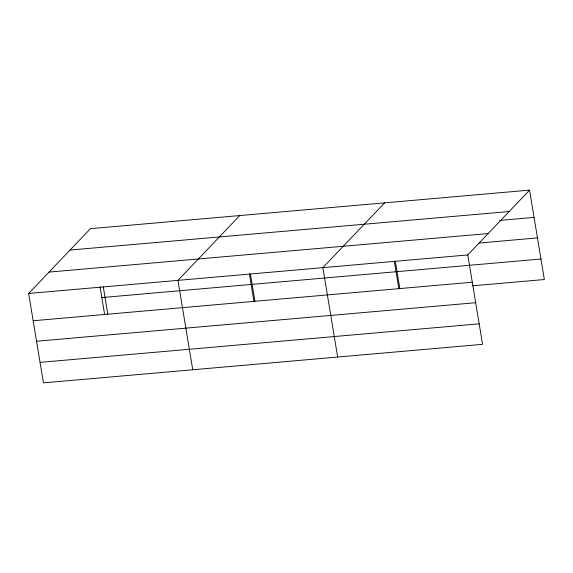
<?xml version="1.0" encoding="UTF-8"?>
<svg xmlns="http://www.w3.org/2000/svg" width="573" height="573" viewBox="0 0 573 573"><rect width="100%" height="100%" fill="white"/><g stroke="black" fill="none" stroke-linecap="round" stroke-linejoin="round"><path stroke-width="0.86" d="M529.552 190.129L467.776 254.935L482.573 344.33L43.448 382.871L28.65 293.476L90.427 228.67L529.552 190.129L544.35 279.524L472.775 285.805M239.729 215.57L177.952 280.369L192.75 369.764M384.641 202.849L322.864 267.648L337.662 357.043M70.035 250.057L509.168 211.516M499.606 220.433L534.065 217.403M49.034 272.089L488.16 233.548M479.143 243.024L537.46 237.91M28.65 293.476L467.776 254.935M101.829 297.566L540.955 259.025M33.162 320.751L472.295 282.21M36.557 341.25L475.683 302.709M40.053 362.372L479.186 323.831M395.32 261.288L399.839 288.57M394.296 261.188L398.872 288.828M250.408 274.009L254.928 301.283M249.384 273.901L253.961 301.548M103.305 286.923L107.817 314.197M100.082 287.009L104.658 314.649"/></g></svg>
